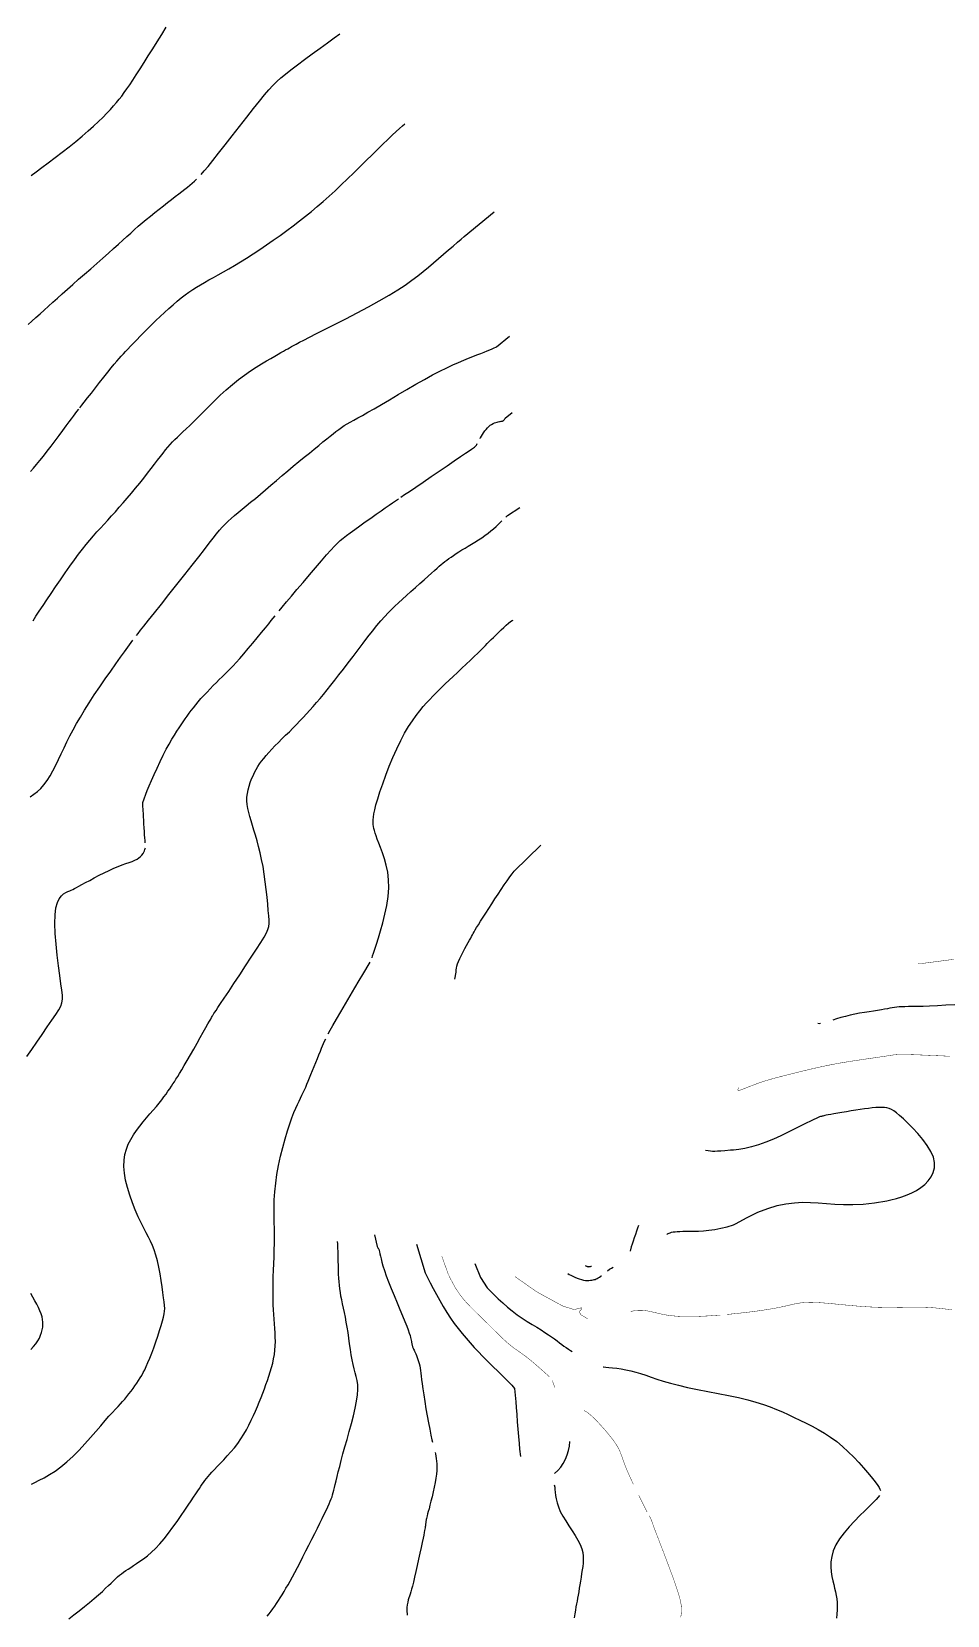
# Model space of a CAD drawing. Header units: millimetres. Extents: x 2235526 to 2245569, y 371981 to 382303.
# Drawn here: x 2244255 to 2244586, y 381008 to 381580 of the extents above; entities that cross this region are included whole.
import ezdxf

# ---------------------------------------------------------------- set-up
doc = ezdxf.new("R2010")
doc.units = ezdxf.units.MM
doc.linetypes.add('CONTI', pattern=[0])
for name, color, linetype, transparency in [('179', 10, 'CONTI', 0.7), ('181', 10, 'CONTI', 0.7), ('183', 10, 'CONTI', 0.7), ('185', 10, 'CONTI', 0.7), ('187', 10, 'CONTI', 0.7), ('189', 10, 'CONTI', 0.7), ('191', 10, 'CONTI', 0.7), ('193', 10, 'CONTI', 0.7), ('195', 10, 'CONTI', 0.7), ('197', 10, 'CONTI', 0.7), ('200', 10, 'CONTI', 0.7), ('201', 10, 'CONTI', 0.7), ('202', 10, 'CONTI', 0.7), ('203', 10, 'CONTI', 0.7)]:
    doc.layers.add(name, color=color, linetype=linetype, transparency=transparency)

msp = doc.modelspace()

# ---------------------------------------------------------------- linework, layer by layer
at = {"layer": '179', "elevation": 179}
msp.add_lwpolyline([(2244254.4, 381528.17), (2244256.21, 381529.5), (2244258.29, 381531.03), (2244260.59, 381532.75), (2244263.03, 381534.59), (2244265.55, 381536.53), (2244268.07, 381538.5), (2244270.53, 381540.47), (2244272.86, 381542.39), (2244274.99, 381544.22), (2244276.93, 381545.95), (2244278.69, 381547.59), (2244280.28, 381549.14), (2244281.72, 381550.61), (2244283.01, 381551.98), (2244284.18, 381553.27), (2244285.23, 381554.49), (2244286.2, 381555.67), (2244287.12, 381556.86), (2244288.04, 381558.1), (2244288.99, 381559.45), (2244290, 381560.94), (2244291.12, 381562.63), (2244292.37, 381564.55), (2244293.74, 381566.67), (2244295.2, 381568.96), (2244296.74, 381571.38), (2244298.34, 381573.91), (2244299.96, 381576.49), (2244301.6, 381579.11), (2244303.22, 381581.71)], dxfattribs=at)
at = {"layer": '181', "elevation": 181}
for points in [[(2244315.86, 381528.5), (2244316.97, 381529.78), (2244318.34, 381531.43), (2244320.03, 381533.52), (2244322.12, 381536.17), (2244324.51, 381539.21), (2244327.08, 381542.5), (2244329.71, 381545.88), (2244332.31, 381549.19), (2244334.75, 381552.3), (2244336.93, 381555.03), (2244338.77, 381557.29), (2244340.36, 381559.15), (2244341.8, 381560.71), (2244343.2, 381562.1), (2244344.67, 381563.42), (2244346.34, 381564.78), (2244348.3, 381566.32), (2244350.64, 381568.09), (2244353.26, 381570.05), (2244356.03, 381572.09), (2244358.81, 381574.14), (2244361.48, 381576.09), (2244363.89, 381577.85), (2244365.93, 381579.33)], [(2244253.26, 381474.27), (2244254.65, 381475.5), (2244256.09, 381476.77), (2244257.58, 381478.09), (2244259.09, 381479.43), (2244260.63, 381480.83), (2244262.23, 381482.27), (2244263.89, 381483.78), (2244265.64, 381485.35), (2244267.49, 381487.01), (2244269.45, 381488.75), (2244271.53, 381490.59), (2244273.69, 381492.49), (2244275.9, 381494.42), (2244278.09, 381496.34), (2244280.24, 381498.22), (2244282.29, 381500.02), (2244284.19, 381501.72), (2244285.92, 381503.28), (2244287.5, 381504.71), (2244288.97, 381506.06), (2244290.37, 381507.33), (2244291.73, 381508.56), (2244293.1, 381509.76), (2244294.51, 381510.98), (2244295.99, 381512.21), (2244297.53, 381513.47), (2244299.1, 381514.72), (2244300.67, 381515.96), (2244302.22, 381517.17), (2244303.72, 381518.34), (2244305.15, 381519.45), (2244306.48, 381520.48), (2244307.72, 381521.45), (2244308.87, 381522.35), (2244309.92, 381523.18), (2244310.89, 381523.96), (2244311.78, 381524.68), (2244312.59, 381525.35), (2244313.38, 381526.02), (2244314.17, 381526.74)]]:
    msp.add_lwpolyline(points, dxfattribs=at)
at = {"layer": '183', "elevation": 183}
for points in [[(2244272, 381444.14), (2244272.72, 381445.06), (2244273.58, 381446.15), (2244274.78, 381447.69), (2244276.14, 381449.44), (2244277.62, 381451.32), (2244279.14, 381453.26), (2244280.64, 381455.18), (2244282.06, 381456.97), (2244283.34, 381458.57), (2244284.44, 381459.92), (2244285.38, 381461.04), (2244286.21, 381462), (2244286.97, 381462.86), (2244287.72, 381463.67), (2244288.49, 381464.48), (2244289.34, 381465.37), (2244290.3, 381466.37), (2244291.37, 381467.49), (2244292.54, 381468.7), (2244293.8, 381469.99), (2244295.13, 381471.35), (2244296.53, 381472.77), (2244297.99, 381474.22), (2244299.5, 381475.69), (2244301.03, 381477.16), (2244302.58, 381478.62), (2244304.14, 381480.04), (2244305.67, 381481.41), (2244307.18, 381482.7), (2244308.65, 381483.9), (2244310.06, 381484.98), (2244311.44, 381485.98), (2244312.81, 381486.9), (2244314.19, 381487.78), (2244315.6, 381488.63), (2244317.08, 381489.49), (2244318.63, 381490.36), (2244320.28, 381491.28), (2244322.03, 381492.25), (2244323.88, 381493.29), (2244325.84, 381494.4), (2244327.89, 381495.59), (2244330.04, 381496.88), (2244332.28, 381498.27), (2244334.62, 381499.77), (2244337.02, 381501.36), (2244339.46, 381503.02), (2244341.92, 381504.74), (2244344.37, 381506.48), (2244346.78, 381508.24), (2244349.12, 381509.98), (2244351.38, 381511.71), (2244353.57, 381513.42), (2244355.71, 381515.15), (2244357.83, 381516.91), (2244359.94, 381518.73), (2244362.08, 381520.62), (2244364.26, 381522.61), (2244366.49, 381524.72), (2244368.76, 381526.9), (2244371.04, 381529.13), (2244373.3, 381531.36), (2244375.52, 381533.54), (2244377.65, 381535.65), (2244379.67, 381537.64), (2244381.57, 381539.48), (2244383.31, 381541.15), (2244384.9, 381542.65), (2244386.33, 381543.97), (2244387.57, 381545.12), (2244388.62, 381546.09), (2244389.47, 381546.86)], [(2244254.11, 381421.05), (2244255.22, 381422.33), (2244256.36, 381423.66), (2244257.56, 381425.1), (2244258.84, 381426.67), (2244260.21, 381428.42), (2244261.63, 381430.28), (2244263.07, 381432.19), (2244264.48, 381434.09), (2244265.83, 381435.91), (2244267.05, 381437.58), (2244268.12, 381439.04), (2244268.96, 381440.17), (2244269.68, 381441.13), (2244270.32, 381441.97), (2244270.93, 381442.77), (2244271.58, 381443.6)]]:
    msp.add_lwpolyline(points, dxfattribs=at)
at = {"layer": '185', "elevation": 185}
msp.add_lwpolyline([(2244255.07, 381367.17), (2244256.12, 381368.84), (2244257.29, 381370.62), (2244258.67, 381372.67), (2244260.05, 381374.73), (2244261.59, 381377.01), (2244263.23, 381379.45), (2244264.94, 381381.96), (2244266.67, 381384.47), (2244268.37, 381386.9), (2244270, 381389.16), (2244271.53, 381391.22), (2244272.96, 381393.07), (2244274.32, 381394.76), (2244275.62, 381396.33), (2244276.9, 381397.81), (2244278.16, 381399.24), (2244279.43, 381400.65), (2244280.73, 381402.09), (2244282.07, 381403.55), (2244283.43, 381405.05), (2244284.82, 381406.58), (2244286.24, 381408.17), (2244287.68, 381409.82), (2244289.15, 381411.52), (2244290.64, 381413.29), (2244292.14, 381415.1), (2244293.62, 381416.93), (2244295.06, 381418.73), (2244296.45, 381420.49), (2244297.77, 381422.17), (2244298.99, 381423.75), (2244300.11, 381425.21), (2244301.13, 381426.54), (2244302.08, 381427.77), (2244302.97, 381428.9), (2244303.82, 381429.94), (2244304.65, 381430.91), (2244305.49, 381431.83), (2244306.34, 381432.7), (2244307.24, 381433.56), (2244308.2, 381434.46), (2244309.25, 381435.43), (2244310.42, 381436.51), (2244311.72, 381437.75), (2244313.19, 381439.18), (2244314.83, 381440.83), (2244316.63, 381442.66), (2244318.57, 381444.61), (2244320.62, 381446.64), (2244322.75, 381448.68), (2244324.93, 381450.68), (2244327.15, 381452.59), (2244329.37, 381454.36), (2244331.57, 381455.98), (2244333.71, 381457.46), (2244335.76, 381458.8), (2244337.69, 381460), (2244339.47, 381461.07), (2244341.06, 381462), (2244342.44, 381462.8), (2244343.64, 381463.49), (2244344.67, 381464.09), (2244345.58, 381464.6), (2244346.39, 381465.06), (2244347.12, 381465.48), (2244347.82, 381465.87), (2244348.51, 381466.25), (2244349.28, 381466.68), (2244350.23, 381467.18), (2244351.43, 381467.82), (2244352.99, 381468.63), (2244354.99, 381469.66), (2244357.53, 381470.95), (2244360.66, 381472.53), (2244364.26, 381474.35), (2244368.17, 381476.35), (2244372.23, 381478.47), (2244376.29, 381480.62), (2244380.18, 381482.76), (2244383.76, 381484.82), (2244386.9, 381486.74), (2244389.64, 381488.53), (2244392.04, 381490.23), (2244394.19, 381491.85), (2244396.16, 381493.43), (2244398.01, 381494.98), (2244399.83, 381496.53), (2244401.67, 381498.1), (2244403.5, 381499.67), (2244405.28, 381501.19), (2244406.96, 381502.63), (2244408.49, 381503.96), (2244409.84, 381505.13), (2244410.95, 381506.11), (2244421.83, 381515.03)], dxfattribs=at)
at = {"layer": '187', "elevation": 187}
for points in [[(2244422.59, 381466.22), (2244427.37, 381470.05)], [(2244292.45, 381361.85), (2244293.02, 381362.58), (2244293.89, 381363.68), (2244295.12, 381365.24), (2244296.8, 381367.35), (2244298.94, 381370.03), (2244301.45, 381373.18), (2244304.2, 381376.63), (2244307.06, 381380.23), (2244309.91, 381383.82), (2244312.6, 381387.23), (2244315.02, 381390.31), (2244317.06, 381392.94), (2244318.75, 381395.14), (2244320.17, 381396.98), (2244321.38, 381398.53), (2244322.46, 381399.85), (2244323.47, 381401.01), (2244324.48, 381402.08), (2244325.55, 381403.12), (2244326.69, 381404.15), (2244327.91, 381405.2), (2244329.22, 381406.28), (2244330.63, 381407.43), (2244332.13, 381408.64), (2244333.74, 381409.96), (2244335.45, 381411.39), (2244337.26, 381412.92), (2244339.15, 381414.53), (2244341.09, 381416.2), (2244343.09, 381417.9), (2244345.1, 381419.62), (2244347.13, 381421.33), (2244349.15, 381423.02), (2244351.15, 381424.66), (2244353.09, 381426.26), (2244354.95, 381427.78), (2244356.72, 381429.22), (2244358.37, 381430.56), (2244359.87, 381431.79), (2244361.22, 381432.89), (2244362.43, 381433.89), (2244363.53, 381434.78), (2244364.57, 381435.6), (2244365.56, 381436.34), (2244366.54, 381437.03), (2244367.53, 381437.69), (2244368.58, 381438.32), (2244369.73, 381438.97), (2244371.01, 381439.68), (2244372.48, 381440.47), (2244374.18, 381441.4), (2244376.15, 381442.5), (2244378.43, 381443.81), (2244381.06, 381445.34), (2244383.96, 381447.06), (2244387.05, 381448.89), (2244390.23, 381450.77), (2244393.42, 381452.62), (2244396.53, 381454.39), (2244399.47, 381456), (2244402.17, 381457.41), (2244404.63, 381458.62), (2244406.88, 381459.66), (2244408.92, 381460.56), (2244410.8, 381461.34), (2244412.51, 381462.03), (2244414.09, 381462.65), (2244415.55, 381463.24), (2244416.9, 381463.78), (2244418.12, 381464.28), (2244419.22, 381464.74), (2244420.2, 381465.15), (2244421.04, 381465.51), (2244421.75, 381465.82), (2244422.33, 381466.09), (2244422.59, 381466.22)], [(2244254.06, 381303.49), (2244255.36, 381304.39), (2244256.63, 381305.39), (2244257.85, 381306.53), (2244259.02, 381307.85), (2244260.14, 381309.37), (2244261.22, 381311.08), (2244262.25, 381312.93), (2244263.27, 381314.91), (2244264.27, 381316.97), (2244265.27, 381319.08), (2244266.28, 381321.22), (2244267.32, 381323.35), (2244268.4, 381325.5), (2244269.56, 381327.69), (2244270.8, 381329.95), (2244272.17, 381332.32), (2244273.68, 381334.82), (2244275.36, 381337.48), (2244277.21, 381340.3), (2244279.17, 381343.22), (2244281.17, 381346.14), (2244283.14, 381348.97), (2244285, 381351.6), (2244286.68, 381353.96), (2244288.09, 381355.93), (2244291.13, 381360.13)]]:
    msp.add_lwpolyline(points, dxfattribs=at)
at = {"layer": '189', "elevation": 189}
for points in [[(2244416.67, 381432.98), (2244416.76, 381433.13), (2244416.85, 381433.29), (2244417.19, 381433.88), (2244417.56, 381434.5), (2244417.96, 381435.12), (2244418.39, 381435.75), (2244418.84, 381436.34), (2244419.31, 381436.89), (2244419.81, 381437.38), (2244420.33, 381437.8), (2244420.85, 381438.15), (2244421.37, 381438.43), (2244421.89, 381438.66), (2244422.38, 381438.84), (2244422.85, 381438.98), (2244423.27, 381439.08), (2244423.65, 381439.16), (2244423.99, 381439.23), (2244424.28, 381439.27), (2244424.53, 381439.31), (2244424.74, 381439.34), (2244424.91, 381439.37), (2244425.06, 381439.41), (2244425.5, 381439.86), (2244425.69, 381440.38), (2244428.22, 381442.42)], [(2244388.02, 381411.8), (2244389.4, 381412.73), (2244391.15, 381413.91), (2244393.44, 381415.47), (2244396.09, 381417.29), (2244398.96, 381419.25), (2244401.9, 381421.26), (2244404.75, 381423.21), (2244407.37, 381425), (2244409.62, 381426.53), (2244411.38, 381427.71), (2244412.69, 381428.59), (2244413.63, 381429.21), (2244414.27, 381429.65), (2244414.69, 381429.96), (2244414.96, 381430.2), (2244415.16, 381430.43), (2244415.33, 381430.66), (2244415.5, 381430.92), (2244415.68, 381431.22)], [(2244344.02, 381370.7), (2244345.18, 381372.1), (2244346.73, 381373.95), (2244348.46, 381376), (2244350.48, 381378.4), (2244352.69, 381381.01), (2244354.97, 381383.69), (2244357.22, 381386.33), (2244359.33, 381388.78), (2244361.19, 381390.92), (2244362.73, 381392.66), (2244364.01, 381394.05), (2244365.11, 381395.17), (2244366.15, 381396.14), (2244367.2, 381397.02), (2244368.36, 381397.93), (2244369.72, 381398.94), (2244371.35, 381400.13), (2244373.19, 381401.46), (2244375.15, 381402.86), (2244377.14, 381404.28), (2244379.08, 381405.65), (2244380.86, 381406.91), (2244382.42, 381408), (2244383.81, 381408.96), (2244384.96, 381409.74), (2244386.05, 381410.47), (2244387.22, 381411.26)], [(2244295.65, 381286.86), (2244295.57, 381287.66), (2244295.49, 381288.64), (2244295.41, 381289.74), (2244295.33, 381290.97), (2244295.25, 381292.3), (2244295.17, 381293.66), (2244295.1, 381295), (2244295.03, 381296.27), (2244294.96, 381297.41), (2244294.9, 381298.38), (2244294.85, 381299.19), (2244294.8, 381299.86), (2244294.77, 381300.4), (2244294.74, 381300.84), (2244294.72, 381301.19), (2244294.72, 381301.47), (2244296.33, 381305.74), (2244297.06, 381307.41), (2244297.93, 381309.38), (2244298.91, 381311.57), (2244299.96, 381313.89), (2244301.06, 381316.23), (2244302.16, 381318.52), (2244303.24, 381320.66), (2244304.26, 381322.58), (2244305.23, 381324.28), (2244306.15, 381325.8), (2244307.02, 381327.17), (2244307.85, 381328.41), (2244308.64, 381329.55), (2244309.39, 381330.63), (2244310.11, 381331.67), (2244310.82, 381332.67), (2244311.53, 381333.67), (2244312.27, 381334.67), (2244313.04, 381335.69), (2244313.87, 381336.74), (2244314.78, 381337.84), (2244315.78, 381338.98), (2244316.85, 381340.17), (2244317.97, 381341.37), (2244319.1, 381342.57), (2244320.24, 381343.74), (2244321.35, 381344.86), (2244322.41, 381345.91), (2244323.41, 381346.89), (2244324.37, 381347.82), (2244325.32, 381348.75), (2244326.31, 381349.74), (2244327.37, 381350.84), (2244328.53, 381352.09), (2244329.84, 381353.55), (2244331.3, 381355.23), (2244332.88, 381357.09), (2244334.5, 381359.04), (2244336.12, 381360.99), (2244337.66, 381362.86), (2244339.06, 381364.58), (2244340.25, 381366.06), (2244341.16, 381367.18), (2244341.91, 381368.11), (2244342.58, 381368.94)], [(2244252.81, 381209.57), (2244254.59, 381212.12), (2244256.48, 381214.84), (2244258.39, 381217.6), (2244260.22, 381220.27), (2244261.88, 381222.72), (2244263.27, 381224.82), (2244264.33, 381226.49), (2244265.06, 381227.84), (2244265.5, 381229.06), (2244265.69, 381230.3), (2244265.67, 381231.74), (2244265.48, 381233.56), (2244265.15, 381235.91), (2244264.73, 381238.91), (2244264.26, 381242.42), (2244263.79, 381246.24), (2244263.38, 381250.19), (2244263.08, 381254.06), (2244262.94, 381257.66), (2244263.01, 381260.78), (2244263.33, 381263.29), (2244263.85, 381265.22), (2244264.53, 381266.65), (2244265.31, 381267.68), (2244266.13, 381268.4), (2244266.93, 381268.88), (2244267.68, 381269.23), (2244268.31, 381269.51), (2244268.89, 381269.77), (2244269.45, 381270.03), (2244270.05, 381270.33), (2244270.76, 381270.69), (2244271.62, 381271.15), (2244272.69, 381271.73), (2244274.01, 381272.45), (2244275.54, 381273.28), (2244277.22, 381274.18), (2244278.99, 381275.11), (2244280.8, 381276.03), (2244282.59, 381276.9), (2244284.3, 381277.68), (2244285.88, 381278.33), (2244287.33, 381278.88), (2244288.65, 381279.35), (2244289.83, 381279.76), (2244290.89, 381280.15), (2244291.83, 381280.53), (2244292.65, 381280.94), (2244293.35, 381281.4), (2244293.94, 381281.89), (2244294.43, 381282.41), (2244294.82, 381282.94), (2244295.13, 381283.47), (2244295.37, 381283.99), (2244295.53, 381284.47), (2244295.61, 381284.79), (2244295.67, 381285.1)], [(2244254.25, 381103.71), (2244255.25, 381104.74), (2244256.1, 381105.76), (2244256.8, 381106.79), (2244257.37, 381107.81), (2244257.82, 381108.82), (2244258.16, 381109.81), (2244258.41, 381110.77), (2244258.58, 381111.72), (2244258.65, 381112.64), (2244258.64, 381113.57), (2244258.53, 381114.52), (2244258.32, 381115.5), (2244258, 381116.53), (2244257.57, 381117.63), (2244257.04, 381118.8), (2244256.41, 381120.03), (2244255.72, 381121.3), (2244254.99, 381122.59), (2244254.25, 381123.89)]]:
    msp.add_lwpolyline(points, dxfattribs=at)
at = {"layer": '191', "elevation": 191}
for points in [[(2244425.93, 381404.62), (2244426.54, 381405.21), (2244431.03, 381408.14)], [(2244254.49, 381055.04), (2244255.76, 381055.63), (2244257.29, 381056.38), (2244259.04, 381057.3), (2244260.96, 381058.42), (2244263.01, 381059.73), (2244265.15, 381061.27), (2244267.34, 381063.04), (2244269.54, 381065.05), (2244271.71, 381067.23), (2244273.82, 381069.51), (2244275.85, 381071.81), (2244277.76, 381074.04), (2244279.53, 381076.13), (2244281.12, 381078.01), (2244282.52, 381079.6), (2244283.74, 381080.95), (2244284.82, 381082.1), (2244285.78, 381083.1), (2244286.64, 381084.01), (2244287.45, 381084.87), (2244288.22, 381085.73), (2244288.99, 381086.64), (2244289.75, 381087.59), (2244290.49, 381088.56), (2244291.21, 381089.55), (2244291.91, 381090.54), (2244292.57, 381091.52), (2244293.2, 381092.47), (2244293.79, 381093.4), (2244294.35, 381094.32), (2244294.9, 381095.3), (2244295.45, 381096.36), (2244296.02, 381097.55), (2244296.62, 381098.92), (2244297.27, 381100.5), (2244297.97, 381102.32), (2244298.71, 381104.31), (2244299.45, 381106.4), (2244300.17, 381108.5), (2244300.84, 381110.53), (2244301.43, 381112.4), (2244301.92, 381114.05), (2244302.28, 381115.4), (2244302.52, 381116.54), (2244302.64, 381117.55), (2244302.67, 381118.55), (2244302.61, 381119.62), (2244302.48, 381120.86), (2244302.28, 381122.37), (2244302.04, 381124.22), (2244301.74, 381126.35), (2244301.39, 381128.66), (2244300.99, 381131.05), (2244300.55, 381133.44), (2244300.05, 381135.73), (2244299.51, 381137.83), (2244298.91, 381139.66), (2244298.27, 381141.3), (2244297.57, 381142.82), (2244296.8, 381144.31), (2244295.98, 381145.86), (2244295.08, 381147.55), (2244294.11, 381149.47), (2244293.08, 381151.68), (2244292.02, 381154.13), (2244290.98, 381156.75), (2244290.01, 381159.47), (2244289.17, 381162.21), (2244288.51, 381164.9), (2244288.07, 381167.46), (2244287.9, 381169.85), (2244287.98, 381172.06), (2244288.29, 381174.11), (2244288.8, 381176.04), (2244289.5, 381177.85), (2244290.36, 381179.58), (2244291.35, 381181.25), (2244292.45, 381182.87), (2244293.63, 381184.44), (2244294.86, 381185.96), (2244296.11, 381187.43), (2244297.34, 381188.84), (2244298.53, 381190.2), (2244299.64, 381191.49), (2244300.65, 381192.72), (2244301.57, 381193.89), (2244302.4, 381194.99), (2244303.15, 381196.04), (2244303.84, 381197.02), (2244304.48, 381197.95), (2244305.06, 381198.83), (2244305.62, 381199.67), (2244306.17, 381200.5), (2244306.74, 381201.38), (2244307.35, 381202.35), (2244308.04, 381203.47), (2244308.83, 381204.78), (2244309.74, 381206.33), (2244310.79, 381208.14), (2244311.95, 381210.16), (2244313.16, 381212.28), (2244314.37, 381214.42), (2244315.54, 381216.49), (2244316.61, 381218.39), (2244317.53, 381220.04), (2244318.27, 381221.36), (2244318.85, 381222.38), (2244319.28, 381223.15), (2244319.59, 381223.71), (2244319.83, 381224.11), (2244320, 381224.41), (2244320.14, 381224.64), (2244320.28, 381224.86), (2244320.48, 381225.15), (2244320.78, 381225.6), (2244321.24, 381226.28), (2244321.92, 381227.3), (2244322.88, 381228.72), (2244324.16, 381230.65), (2244325.79, 381233.11), (2244327.7, 381236), (2244329.77, 381239.13), (2244331.88, 381242.35), (2244333.92, 381245.48), (2244335.79, 381248.37), (2244337.37, 381250.84), (2244338.58, 381252.77), (2244339.44, 381254.28), (2244339.99, 381255.49), (2244340.31, 381256.57), (2244340.42, 381257.64), (2244340.4, 381258.87), (2244340.28, 381260.4), (2244340.12, 381262.34), (2244339.91, 381264.63), (2244339.66, 381267.19), (2244339.37, 381269.92), (2244339.03, 381272.74), (2244338.64, 381275.57), (2244338.2, 381278.3), (2244337.71, 381280.87), (2244337.18, 381283.27), (2244336.62, 381285.52), (2244336.05, 381287.62), (2244335.48, 381289.58), (2244334.91, 381291.43), (2244334.38, 381293.17), (2244333.87, 381294.8), (2244333.42, 381296.36), (2244333.04, 381297.85), (2244332.73, 381299.28), (2244332.51, 381300.67), (2244332.4, 381302.03), (2244332.41, 381303.38), (2244332.55, 381304.73), (2244332.81, 381306.06), (2244333.16, 381307.38), (2244333.59, 381308.68), (2244334.08, 381309.93), (2244334.62, 381311.13), (2244335.18, 381312.28), (2244335.75, 381313.36), (2244336.35, 381314.39), (2244336.99, 381315.39), (2244337.68, 381316.38), (2244338.45, 381317.39), (2244339.3, 381318.42), (2244340.26, 381319.51), (2244341.34, 381320.66), (2244342.51, 381321.87), (2244343.76, 381323.12), (2244345.06, 381324.41), (2244346.39, 381325.72), (2244347.72, 381327.04), (2244349.03, 381328.34), (2244350.31, 381329.64), (2244351.56, 381330.92), (2244352.78, 381332.21), (2244353.98, 381333.51), (2244355.18, 381334.82), (2244356.38, 381336.17), (2244357.59, 381337.57), (2244358.81, 381339.01), (2244360.07, 381340.52), (2244361.37, 381342.11), (2244362.73, 381343.81), (2244364.16, 381345.62), (2244365.67, 381347.56), (2244367.28, 381349.65), (2244368.98, 381351.89), (2244370.76, 381354.23), (2244372.57, 381356.61), (2244374.37, 381358.98), (2244376.14, 381361.28), (2244377.83, 381363.43), (2244379.41, 381365.39), (2244380.85, 381367.12), (2244382.19, 381368.63), (2244383.45, 381370), (2244384.68, 381371.26), (2244385.92, 381372.47), (2244387.22, 381373.68), (2244388.6, 381374.94), (2244390.1, 381376.3), (2244391.68, 381377.71), (2244393.29, 381379.15), (2244394.89, 381380.58), (2244396.43, 381381.94), (2244397.86, 381383.21), (2244399.13, 381384.34), (2244400.21, 381385.31), (2244401.12, 381386.13), (2244401.91, 381386.82), (2244402.61, 381387.44), (2244403.27, 381387.99), (2244403.92, 381388.51), (2244404.6, 381389.04), (2244405.35, 381389.59), (2244406.18, 381390.16), (2244407.07, 381390.77), (2244408.02, 381391.4), (2244409.03, 381392.05), (2244410.11, 381392.73), (2244411.23, 381393.42), (2244412.41, 381394.13), (2244413.61, 381394.86), (2244414.84, 381395.61), (2244416.06, 381396.37), (2244417.26, 381397.16), (2244418.43, 381397.95), (2244419.55, 381398.77), (2244420.6, 381399.6), (2244421.57, 381400.43), (2244422.47, 381401.23), (2244423.27, 381401.99), (2244423.99, 381402.7), (2244424.6, 381403.31)]]:
    msp.add_lwpolyline(points, dxfattribs=at)
at = {"layer": '193', "elevation": 193}
for points in [[(2244377.62, 381245.28), (2244377.83, 381245.95), (2244378.15, 381246.95), (2244378.6, 381248.36), (2244379.21, 381250.27), (2244379.91, 381252.48), (2244380.71, 381255.07), (2244381.52, 381257.96), (2244382.29, 381261.04), (2244382.95, 381264.23), (2244383.43, 381267.42), (2244383.65, 381270.53), (2244383.59, 381273.47), (2244383.27, 381276.22), (2244382.76, 381278.77), (2244382.13, 381281.11), (2244381.42, 381283.23), (2244380.71, 381285.11), (2244380.06, 381286.76), (2244379.52, 381288.16), (2244379.08, 381289.34), (2244378.74, 381290.36), (2244378.48, 381291.25), (2244378.29, 381292.04), (2244378.16, 381292.79), (2244378.06, 381293.53), (2244378.01, 381294.3), (2244378.01, 381295.16), (2244378.09, 381296.16), (2244378.27, 381297.37), (2244378.58, 381298.84), (2244379.03, 381300.62), (2244379.66, 381302.77), (2244380.48, 381305.33), (2244381.47, 381308.21), (2244382.6, 381311.31), (2244383.84, 381314.53), (2244385.17, 381317.75), (2244386.56, 381320.89), (2244387.97, 381323.82), (2244389.39, 381326.47), (2244390.8, 381328.85), (2244392.19, 381330.97), (2244393.55, 381332.87), (2244394.86, 381334.57), (2244396.13, 381336.09), (2244397.33, 381337.46), (2244398.47, 381338.71), (2244399.56, 381339.88), (2244400.64, 381340.99), (2244401.74, 381342.08), (2244402.89, 381343.19), (2244404.11, 381344.36), (2244405.45, 381345.62), (2244406.91, 381347), (2244408.47, 381348.46), (2244410.06, 381349.96), (2244411.64, 381351.45), (2244413.17, 381352.89), (2244414.58, 381354.24), (2244415.84, 381355.45), (2244416.9, 381356.48), (2244417.8, 381357.37), (2244418.59, 381358.16), (2244419.3, 381358.89), (2244419.99, 381359.6), (2244420.7, 381360.32), (2244421.47, 381361.11), (2244422.34, 381361.98), (2244423.29, 381362.91), (2244424.26, 381363.85), (2244425.23, 381364.76), (2244426.15, 381365.59), (2244426.98, 381366.3), (2244427.68, 381366.85), (2244428.23, 381367.2), (2244428.63, 381367.38)], [(2244361.79, 381217.78), (2244362.54, 381219.13), (2244363.48, 381220.8), (2244364.81, 381223.12), (2244366.36, 381225.8), (2244368.04, 381228.67), (2244369.76, 381231.59), (2244371.43, 381234.42), (2244372.96, 381237.02), (2244374.27, 381239.22), (2244376.92, 381243.75)], [(2244267.96, 381006.32), (2244269.84, 381007.74), (2244271.76, 381009.23), (2244273.65, 381010.73), (2244275.48, 381012.22), (2244277.19, 381013.66), (2244278.75, 381015), (2244280.12, 381016.23), (2244281.31, 381017.33), (2244282.35, 381018.33), (2244283.27, 381019.23), (2244284.1, 381020.04), (2244284.86, 381020.77), (2244285.59, 381021.44), (2244286.31, 381022.05), (2244287.04, 381022.62), (2244287.79, 381023.17), (2244288.58, 381023.71), (2244289.43, 381024.28), (2244290.36, 381024.88), (2244291.37, 381025.53), (2244292.49, 381026.26), (2244293.71, 381027.09), (2244295.01, 381028.03), (2244296.39, 381029.11), (2244297.83, 381030.35), (2244299.34, 381031.78), (2244300.89, 381033.42), (2244302.48, 381035.27), (2244304.07, 381037.29), (2244305.65, 381039.4), (2244307.17, 381041.53), (2244308.62, 381043.63), (2244309.97, 381045.61), (2244311.17, 381047.41), (2244312.22, 381048.98), (2244313.13, 381050.34), (2244313.92, 381051.51), (2244314.6, 381052.52), (2244315.21, 381053.41), (2244315.75, 381054.2), (2244316.25, 381054.93), (2244316.74, 381055.62), (2244317.23, 381056.3), (2244317.75, 381056.99), (2244318.32, 381057.71), (2244318.98, 381058.49), (2244319.73, 381059.34), (2244320.62, 381060.3), (2244321.64, 381061.36), (2244322.79, 381062.54), (2244324.01, 381063.82), (2244325.29, 381065.19), (2244326.57, 381066.63), (2244327.84, 381068.15), (2244329.05, 381069.72), (2244330.18, 381071.34), (2244331.22, 381073), (2244332.19, 381074.68), (2244333.1, 381076.37), (2244333.94, 381078.07), (2244334.73, 381079.76), (2244335.48, 381081.42), (2244336.19, 381083.06), (2244336.87, 381084.68), (2244337.51, 381086.27), (2244338.13, 381087.85), (2244338.72, 381089.41), (2244339.28, 381090.96), (2244339.83, 381092.51), (2244340.35, 381094.06), (2244340.84, 381095.61), (2244341.3, 381097.16), (2244341.7, 381098.72), (2244342.05, 381100.27), (2244342.32, 381101.83), (2244342.52, 381103.39), (2244342.63, 381104.95), (2244342.67, 381106.52), (2244342.64, 381108.1), (2244342.57, 381109.7), (2244342.46, 381111.31), (2244342.34, 381112.95), (2244342.22, 381114.62), (2244342.1, 381116.32), (2244342.01, 381118.06), (2244341.93, 381119.86), (2244341.87, 381121.71), (2244341.84, 381123.65), (2244341.83, 381125.67), (2244341.86, 381127.78), (2244341.92, 381130), (2244342.01, 381132.31), (2244342.1, 381134.7), (2244342.19, 381137.14), (2244342.27, 381139.63), (2244342.32, 381142.15), (2244342.34, 381144.69), (2244342.3, 381147.22), (2244342.25, 381149.78), (2244342.21, 381152.39), (2244342.21, 381155.06), (2244342.29, 381157.83), (2244342.46, 381160.73), (2244342.78, 381163.76), (2244343.25, 381166.95), (2244343.86, 381170.23), (2244344.57, 381173.52), (2244345.36, 381176.74), (2244346.18, 381179.83), (2244347.02, 381182.68), (2244347.84, 381185.24), (2244348.61, 381187.45), (2244349.33, 381189.32), (2244350.01, 381190.92), (2244350.64, 381192.29), (2244351.23, 381193.5), (2244351.77, 381194.58), (2244352.28, 381195.59), (2244352.75, 381196.57), (2244353.21, 381197.56), (2244353.64, 381198.57), (2244354.08, 381199.61), (2244354.53, 381200.71), (2244355.01, 381201.88), (2244355.52, 381203.14), (2244356.08, 381204.5), (2244356.66, 381205.93), (2244357.26, 381207.39), (2244357.85, 381208.82), (2244358.41, 381210.2), (2244358.93, 381211.47), (2244359.39, 381212.6), (2244359.76, 381213.5), (2244360.09, 381214.32), (2244360.45, 381215.13), (2244360.88, 381216.02)]]:
    msp.add_lwpolyline(points, dxfattribs=at)
at = {"layer": '195', "elevation": 195}
for points in [[(2244407.56, 381237.53), (2244408.07, 381240.08), (2244408.05, 381240.47), (2244408.07, 381240.95), (2244408.15, 381241.54), (2244408.29, 381242.23), (2244408.53, 381243.05), (2244408.87, 381243.99), (2244409.34, 381245.05), (2244409.91, 381246.2), (2244410.53, 381247.4), (2244411.18, 381248.59), (2244411.82, 381249.73), (2244412.41, 381250.77), (2244412.91, 381251.68), (2244413.31, 381252.42), (2244413.63, 381253.02), (2244413.91, 381253.56), (2244414.19, 381254.09), (2244414.51, 381254.67), (2244414.9, 381255.36), (2244415.41, 381256.21), (2244416.06, 381257.26), (2244416.84, 381258.52), (2244417.74, 381259.93), (2244418.73, 381261.47), (2244419.79, 381263.11), (2244420.9, 381264.81), (2244422.03, 381266.55), (2244423.18, 381268.29), (2244424.31, 381269.99), (2244425.41, 381271.62), (2244426.44, 381273.14), (2244427.4, 381274.51), (2244428.25, 381275.69), (2244428.97, 381276.66), (2244438.6, 381285.95)], [(2244339.69, 381007.26), (2244340.4, 381008.13), (2244341.1, 381009.02), (2244341.79, 381009.93), (2244342.46, 381010.88), (2244343.12, 381011.85), (2244343.79, 381012.86), (2244344.45, 381013.91), (2244345.12, 381014.99), (2244345.81, 381016.13), (2244346.51, 381017.32), (2244347.24, 381018.59), (2244348.01, 381019.95), (2244348.82, 381021.43), (2244349.69, 381023.04), (2244350.62, 381024.8), (2244351.61, 381026.71), (2244352.65, 381028.73), (2244353.73, 381030.84), (2244354.81, 381032.97), (2244355.87, 381035.09), (2244356.9, 381037.15), (2244357.88, 381039.11), (2244358.78, 381040.92), (2244359.6, 381042.58), (2244360.35, 381044.11), (2244361.02, 381045.49), (2244361.6, 381046.73), (2244362.1, 381047.84), (2244362.53, 381048.81), (2244362.87, 381049.67), (2244363.15, 381050.44), (2244363.38, 381051.18), (2244363.59, 381051.94), (2244363.8, 381052.77), (2244364.03, 381053.72), (2244364.29, 381054.84), (2244364.6, 381056.16), (2244364.98, 381057.7), (2244365.42, 381059.44), (2244365.92, 381061.39), (2244366.48, 381063.54), (2244367.12, 381065.89), (2244367.82, 381068.44), (2244368.58, 381071.16), (2244369.38, 381073.99), (2244370.16, 381076.87), (2244370.9, 381079.71), (2244371.54, 381082.44), (2244372.04, 381084.98), (2244372.37, 381087.26), (2244372.49, 381089.23), (2244372.43, 381090.94), (2244372.24, 381092.47), (2244371.93, 381093.88), (2244371.56, 381095.26), (2244371.16, 381096.68), (2244370.77, 381098.21), (2244370.41, 381099.91), (2244370.09, 381101.76), (2244369.79, 381103.71), (2244369.51, 381105.73), (2244369.23, 381107.76), (2244368.95, 381109.78), (2244368.65, 381111.74), (2244368.32, 381113.61), (2244367.98, 381115.38), (2244367.63, 381117.06), (2244367.29, 381118.65), (2244366.96, 381120.17), (2244366.65, 381121.61), (2244366.38, 381122.99), (2244366.16, 381124.31), (2244365.97, 381125.6), (2244365.82, 381126.87), (2244365.7, 381128.16), (2244365.61, 381129.5), (2244365.54, 381130.9), (2244365.48, 381132.39), (2244365.44, 381133.98), (2244365.4, 381135.64), (2244365.36, 381137.31), (2244365.32, 381138.94), (2244365.28, 381140.48), (2244365.22, 381141.87), (2244365.17, 381142.73)]]:
    msp.add_lwpolyline(points, dxfattribs=at)
at = {"layer": '197', "elevation": 197}
for points in [[(2244378.48, 381145.08), (2244379.53, 381140.86), (2244379.64, 381140.71), (2244379.76, 381140.51), (2244379.89, 381140.24), (2244380.04, 381139.9), (2244380.18, 381139.46), (2244380.33, 381138.92), (2244380.48, 381138.26), (2244380.65, 381137.45), (2244380.87, 381136.47), (2244381.17, 381135.29), (2244381.56, 381133.89), (2244382.08, 381132.24), (2244382.76, 381130.31), (2244383.59, 381128.1), (2244384.55, 381125.68), (2244385.59, 381123.15), (2244386.66, 381120.6), (2244387.69, 381118.13), (2244388.66, 381115.82), (2244389.49, 381113.79), (2244390.17, 381112.1), (2244390.68, 381110.72), (2244391.07, 381109.61), (2244391.35, 381108.74), (2244391.55, 381108.04), (2244391.68, 381107.48), (2244391.77, 381107.02), (2244391.85, 381106.61), (2244391.91, 381106.23), (2244391.97, 381105.9), (2244392.02, 381105.6), (2244392.07, 381105.32), (2244392.13, 381105.06), (2244392.21, 381104.82), (2244392.29, 381104.58), (2244392.4, 381104.35), (2244392.52, 381104.09), (2244392.66, 381103.81), (2244392.82, 381103.48), (2244393, 381103.09), (2244393.21, 381102.64), (2244393.45, 381102.1), (2244393.7, 381101.49), (2244393.95, 381100.82), (2244394.21, 381100.1), (2244394.45, 381099.34), (2244394.67, 381098.57), (2244394.86, 381097.78), (2244395.01, 381096.97), (2244395.14, 381096.12), (2244395.26, 381095.17), (2244395.39, 381094.07), (2244395.55, 381092.78), (2244395.75, 381091.23), (2244396, 381089.39), (2244396.32, 381087.22), (2244396.7, 381084.81), (2244397.12, 381082.26), (2244397.57, 381079.68), (2244398.02, 381077.16), (2244398.46, 381074.81), (2244398.87, 381072.74), (2244399.24, 381071.03), (2244399.44, 381070.18)], [(2244393.7, 381141.8), (2244396.86, 381131.44), (2244397.68, 381129.75), (2244398.64, 381127.83), (2244399.71, 381125.75), (2244400.87, 381123.56), (2244402.09, 381121.35), (2244403.37, 381119.17), (2244404.67, 381117.07), (2244406.01, 381115.05), (2244407.37, 381113.12), (2244408.76, 381111.26), (2244410.17, 381109.47), (2244411.61, 381107.73), (2244413.08, 381106.05), (2244414.56, 381104.41), (2244416.05, 381102.83), (2244417.53, 381101.31), (2244418.97, 381099.86), (2244420.36, 381098.5), (2244421.67, 381097.22), (2244422.88, 381096.03), (2244423.98, 381094.96), (2244424.96, 381093.98), (2244425.83, 381093.12), (2244426.59, 381092.36), (2244427.24, 381091.71), (2244427.78, 381091.16), (2244428.21, 381090.72), (2244429.13, 381089.61), (2244429.56, 381084.78), (2244429.73, 381082.68), (2244429.92, 381080.22), (2244430.13, 381077.55), (2244430.35, 381074.82), (2244430.56, 381072.17), (2244430.76, 381069.73), (2244430.93, 381067.67), (2244431.26, 381064.99)], [(2244400.41, 381066.4), (2244400.54, 381065.89), (2244400.71, 381065.1), (2244400.85, 381064.25), (2244400.96, 381063.32), (2244401.03, 381062.3), (2244401.05, 381061.18), (2244401, 381059.95), (2244400.89, 381058.61), (2244400.71, 381057.14), (2244400.44, 381055.54), (2244400.11, 381053.86), (2244399.73, 381052.15), (2244399.33, 381050.46), (2244398.93, 381048.86), (2244398.56, 381047.39), (2244398.22, 381046.11), (2244397.94, 381045.05), (2244397.72, 381044.21), (2244397.55, 381043.54), (2244397.41, 381043), (2244397.31, 381042.57), (2244397.23, 381042.21), (2244397.17, 381041.89), (2244397.11, 381041.57), (2244397.06, 381041.25), (2244397.02, 381040.92), (2244396.97, 381040.59), (2244396.93, 381040.26), (2244396.89, 381039.91), (2244396.84, 381039.55), (2244396.78, 381039.18), (2244396.71, 381038.74), (2244396.62, 381038.19), (2244396.48, 381037.49), (2244396.3, 381036.58), (2244396.07, 381035.41), (2244395.76, 381033.94), (2244395.38, 381032.14), (2244394.95, 381030.09), (2244394.47, 381027.88), (2244393.98, 381025.63), (2244393.48, 381023.44), (2244393.01, 381021.39), (2244392.58, 381019.6), (2244392.21, 381018.14), (2244391.89, 381016.96), (2244391.61, 381016.01), (2244391.36, 381015.22), (2244391.14, 381014.52), (2244390.94, 381013.85), (2244390.74, 381013.14), (2244390.54, 381012.33), (2244390.37, 381011.41), (2244390.25, 381010.36), (2244390.22, 381009.19), (2244390.3, 381007.87), (2244390.35, 381007.56)], [(2244443.44, 381054.69), (2244443.66, 381053.84), (2244443.72, 381053.03), (2244443.8, 381052.05), (2244443.93, 381050.92), (2244444.15, 381049.64), (2244444.5, 381048.24), (2244445, 381046.73), (2244445.69, 381045.11), (2244446.59, 381043.42), (2244447.64, 381041.67), (2244448.78, 381039.89), (2244449.94, 381038.12), (2244451.05, 381036.38), (2244452.05, 381034.7), (2244452.86, 381033.12), (2244453.43, 381031.64), (2244453.79, 381030.26), (2244453.97, 381028.95), (2244454, 381027.69), (2244453.92, 381026.45), (2244453.77, 381025.22), (2244453.58, 381023.95), (2244453.38, 381022.65), (2244453.17, 381021.31), (2244452.97, 381019.97), (2244452.76, 381018.63), (2244452.56, 381017.33), (2244452.35, 381016.07), (2244452.15, 381014.88), (2244451.95, 381013.78), (2244451.76, 381012.72), (2244451.56, 381011.67), (2244451.35, 381010.58), (2244451.13, 381009.42), (2244450.9, 381008.14), (2244450.64, 381006.71)]]:
    msp.add_lwpolyline(points, dxfattribs=at)
at = {"layer": '197'}
msp.add_lwpolyline([(2244443.58, 381058.83), (2244444.79, 381059.87), (2244445.85, 381061.09), (2244446.76, 381062.47), (2244447.53, 381063.96), (2244448.15, 381065.53), (2244448.63, 381067.14), (2244448.97, 381068.76), (2244449.18, 381070.35)], dxfattribs=at)
at = {"layer": '200', "const_width": 0.15, "elevation": 200}
for points in [[(2244587.86, 381244.72), (2244585.47, 381244.41), (2244583.21, 381244.12), (2244581.2, 381243.85), (2244579.51, 381243.63), (2244578.14, 381243.45), (2244577.06, 381243.31), (2244576.24, 381243.23), (2244575.65, 381243.2), (2244575.26, 381243.23), (2244575.05, 381243.33), (2244575.01, 381243.44)], [(2244402.84, 381137.38), (2244405.17, 381130.92), (2244405.51, 381130.21), (2244405.9, 381129.42), (2244406.34, 381128.56), (2244406.82, 381127.66), (2244407.32, 381126.75), (2244407.84, 381125.85), (2244408.38, 381124.98), (2244408.94, 381124.14), (2244409.54, 381123.31), (2244410.17, 381122.49), (2244410.85, 381121.66), (2244411.6, 381120.81), (2244412.42, 381119.92), (2244413.31, 381119), (2244414.27, 381118.03), (2244415.28, 381117.03), (2244416.35, 381115.99), (2244417.44, 381114.93), (2244418.56, 381113.84), (2244419.7, 381112.73), (2244420.83, 381111.61), (2244421.96, 381110.48), (2244423.07, 381109.38), (2244424.16, 381108.32), (2244425.22, 381107.32), (2244426.24, 381106.38), (2244427.21, 381105.54), (2244428.13, 381104.8), (2244429, 381104.14), (2244429.86, 381103.53), (2244430.72, 381102.93), (2244431.6, 381102.32), (2244432.51, 381101.67), (2244433.47, 381100.95), (2244434.5, 381100.13), (2244435.58, 381099.25), (2244436.66, 381098.33), (2244437.72, 381097.4), (2244438.72, 381096.52), (2244439.64, 381095.7), (2244440.43, 381094.98), (2244441.09, 381094.39), (2244441.62, 381093.88), (2244441.7, 381093.8)], [(2244442.7, 381092.49), (2244442.71, 381092.48), (2244442.99, 381091.89), (2244443.27, 381091.18), (2244443.56, 381090.29), (2244443.67, 381089.95)], [(2244454.23, 381081.57), (2244454.73, 381081.37), (2244455.5, 381080.89), (2244456.46, 381080.13), (2244457.65, 381079.04), (2244458.99, 381077.7), (2244460.41, 381076.17), (2244461.86, 381074.54), (2244463.24, 381072.89), (2244464.49, 381071.3), (2244465.55, 381069.85), (2244466.35, 381068.6), (2244466.94, 381067.49), (2244467.4, 381066.44), (2244467.79, 381065.38), (2244468.19, 381064.22), (2244468.66, 381062.89), (2244469.26, 381061.3), (2244470.06, 381059.4), (2244471.01, 381057.28), (2244472.06, 381055.03), (2244472.08, 381054.99)], [(2244474.02, 381050.96), (2244474.21, 381050.57), (2244475.21, 381048.57), (2244476.08, 381046.86), (2244476.77, 381045.51), (2244477.07, 381044.93)], [(2244477.79, 381043.62), (2244477.99, 381043.25), (2244478.19, 381042.89), (2244478.33, 381042.63), (2244478.44, 381042.41), (2244478.54, 381042.16), (2244478.66, 381041.82), (2244478.84, 381041.32), (2244479.1, 381040.59), (2244479.48, 381039.55), (2244480.01, 381038.13), (2244480.72, 381036.27), (2244481.62, 381033.93), (2244482.67, 381031.2), (2244483.81, 381028.23), (2244484.97, 381025.16), (2244486.1, 381022.11), (2244487.14, 381019.23), (2244488.01, 381016.65), (2244488.68, 381014.47), (2244489.15, 381012.64), (2244489.42, 381011.06), (2244489.51, 381009.63), (2244489.44, 381008.26), (2244489.22, 381006.85)]]:
    msp.add_lwpolyline(points, dxfattribs=at)
at = {"layer": '201', "elevation": 201}
for points in [[(2244588.34, 381228.26), (2244585.07, 381228.11), (2244581.99, 381227.96), (2244579.21, 381227.82), (2244576.81, 381227.73), (2244574.76, 381227.67), (2244573.01, 381227.64), (2244571.53, 381227.63), (2244570.27, 381227.61), (2244569.18, 381227.59), (2244568.23, 381227.54), (2244567.35, 381227.46), (2244566.53, 381227.34), (2244565.71, 381227.21), (2244564.86, 381227.04), (2244563.94, 381226.86), (2244562.92, 381226.67), (2244561.75, 381226.46), (2244560.4, 381226.25), (2244558.91, 381226.02), (2244557.31, 381225.77), (2244555.62, 381225.51), (2244553.89, 381225.21), (2244552.16, 381224.88), (2244550.44, 381224.52), (2244548.73, 381224.1), (2244547.1, 381223.65), (2244545.57, 381223.2), (2244544.16, 381222.76)], [(2244539.72, 381221.53), (2244539.21, 381221.47), (2244538.84, 381221.48), (2244538.77, 381221.49)], [(2244414.83, 381134.75), (2244416.83, 381129.7), (2244419.22, 381125.93), (2244421.78, 381123.39), (2244423.26, 381121.97), (2244424.86, 381120.5), (2244426.55, 381119.02), (2244428.32, 381117.59), (2244430.12, 381116.25), (2244431.93, 381115), (2244433.73, 381113.83), (2244435.47, 381112.73), (2244437.14, 381111.71), (2244438.71, 381110.75), (2244440.14, 381109.86), (2244441.41, 381109.01), (2244442.54, 381108.22), (2244443.57, 381107.47), (2244444.5, 381106.77), (2244445.37, 381106.11), (2244446.2, 381105.49), (2244447.01, 381104.9), (2244447.83, 381104.34), (2244448.64, 381103.81), (2244449.42, 381103.31), (2244449.97, 381102.94)], [(2244461.17, 381097.41), (2244461.29, 381097.4), (2244462.17, 381097.33), (2244463.28, 381097.22), (2244464.59, 381097.08), (2244466.07, 381096.89), (2244467.68, 381096.64), (2244469.38, 381096.33), (2244471.15, 381095.95), (2244472.94, 381095.49), (2244474.73, 381094.95), (2244476.57, 381094.34), (2244478.51, 381093.67), (2244480.61, 381092.96), (2244482.92, 381092.22), (2244485.51, 381091.47), (2244488.42, 381090.72), (2244491.7, 381089.97), (2244495.25, 381089.24), (2244498.97, 381088.51), (2244502.76, 381087.77), (2244506.5, 381087.03), (2244510.09, 381086.26), (2244513.43, 381085.47), (2244516.42, 381084.65), (2244519.12, 381083.8), (2244521.57, 381082.93), (2244523.84, 381082.02), (2244525.99, 381081.09), (2244528.08, 381080.13), (2244530.17, 381079.14), (2244532.32, 381078.13), (2244534.51, 381077.08), (2244536.73, 381075.95), (2244538.96, 381074.74), (2244541.2, 381073.42), (2244543.42, 381071.96), (2244545.61, 381070.35), (2244547.75, 381068.57), (2244549.81, 381066.68), (2244551.77, 381064.73), (2244553.6, 381062.8), (2244555.28, 381060.93), (2244556.76, 381059.21), (2244558.04, 381057.67), (2244559.06, 381056.42), (2244559.87, 381055.38), (2244560.49, 381054.52), (2244560.95, 381053.81), (2244561.25, 381053.21), (2244561.43, 381052.7)], [(2244561.1, 381050.94), (2244560.6, 381050.26), (2244559.83, 381049.4), (2244558.76, 381048.3), (2244557.33, 381046.91), (2244555.74, 381045.37), (2244553.93, 381043.61), (2244552.01, 381041.65), (2244550.09, 381039.57), (2244548.26, 381037.4), (2244546.64, 381035.2), (2244545.32, 381033.02), (2244544.38, 381030.91), (2244543.81, 381028.87), (2244543.52, 381026.92), (2244543.47, 381025.05), (2244543.61, 381023.29), (2244543.86, 381021.63), (2244544.18, 381020.09), (2244544.52, 381018.66), (2244544.84, 381017.32), (2244545.15, 381016.03), (2244545.41, 381014.78), (2244545.62, 381013.53), (2244545.77, 381012.25), (2244545.83, 381010.91), (2244545.8, 381009.5), (2244545.69, 381008.03), (2244545.53, 381006.54)]]:
    msp.add_lwpolyline(points, dxfattribs=at)
at = {"layer": '202', "const_width": 0.15, "elevation": 202}
for points in [[(2244586.62, 381209.69), (2244583.5, 381209.83), (2244580.35, 381209.97), (2244577.31, 381210.1), (2244574.53, 381210.21), (2244572.13, 381210.29), (2244570.23, 381210.33), (2244568.73, 381210.33), (2244567.53, 381210.29), (2244566.51, 381210.21), (2244565.55, 381210.09), (2244564.53, 381209.93), (2244563.33, 381209.74), (2244561.87, 381209.52), (2244560.17, 381209.27), (2244558.31, 381209), (2244556.34, 381208.71), (2244554.32, 381208.42), (2244552.32, 381208.12), (2244550.4, 381207.82), (2244548.61, 381207.53), (2244546.93, 381207.25), (2244545.34, 381206.97), (2244543.81, 381206.68), (2244542.32, 381206.38), (2244540.83, 381206.07), (2244539.31, 381205.74), (2244537.76, 381205.39), (2244536.17, 381205.02), (2244534.55, 381204.64), (2244532.92, 381204.24), (2244531.28, 381203.84), (2244529.65, 381203.43), (2244528.04, 381203.03), (2244526.46, 381202.62), (2244524.91, 381202.23), (2244523.4, 381201.83), (2244521.93, 381201.42), (2244520.5, 381201.01), (2244519.11, 381200.58), (2244517.77, 381200.13), (2244516.47, 381199.67), (2244515.25, 381199.21), (2244514.11, 381198.76), (2244513.08, 381198.35), (2244512.17, 381197.99), (2244511.4, 381197.69), (2244510.8, 381197.49), (2244510.37, 381197.38), (2244510.09, 381197.36), (2244509.94, 381197.42), (2244509.88, 381197.53), (2244509.9, 381197.68), (2244509.95, 381197.86), (2244510.02, 381198.05), (2244510.07, 381198.24), (2244510.13, 381198.44)], [(2244429.3, 381130.04), (2244437.05, 381124.58), (2244438.61, 381123.72), (2244440.32, 381122.78), (2244442.09, 381121.82), (2244443.81, 381120.88), (2244445.4, 381120.02), (2244446.77, 381119.3), (2244450.74, 381118.09), (2244451.14, 381118.21), (2244451.6, 381118.34), (2244452.07, 381118.47), (2244452.52, 381118.58), (2244452.92, 381118.66), (2244453.24, 381118.69), (2244453.44, 381118.67), (2244453.51, 381118.57), (2244453.46, 381118.41), (2244453.33, 381118.21), (2244453.14, 381117.98), (2244452.92, 381117.74), (2244452.71, 381117.51), (2244452.53, 381117.31), (2244452.94, 381116.54)], [(2244517.93, 381117.73), (2244520.75, 381118.16), (2244523.09, 381118.55), (2244525.02, 381118.93), (2244526.62, 381119.27), (2244527.97, 381119.58), (2244529.16, 381119.86), (2244530.26, 381120.11), (2244531.34, 381120.32), (2244532.46, 381120.5), (2244533.67, 381120.62), (2244535, 381120.7), (2244536.52, 381120.72), (2244538.25, 381120.67), (2244540.26, 381120.55), (2244542.57, 381120.36), (2244545.14, 381120.11), (2244547.91, 381119.84), (2244550.83, 381119.56), (2244553.84, 381119.31), (2244556.89, 381119.09), (2244559.91, 381118.94), (2244562.87, 381118.88), (2244565.75, 381118.88), (2244568.54, 381118.91), (2244571.24, 381118.96), (2244573.84, 381118.99), (2244576.35, 381118.98), (2244578.74, 381118.89), (2244581.04, 381118.72), (2244583.21, 381118.5), (2244585.27, 381118.26), (2244587.21, 381118.06)], [(2244452.96, 381116.5), (2244453.08, 381116.28), (2244453.44, 381116.05), (2244453.87, 381115.79), (2244454.37, 381115.49), (2244454.91, 381115.16), (2244455.5, 381114.8), (2244455.61, 381114.73)], [(2244471.11, 381117.36), (2244471.84, 381117.57), (2244472.84, 381117.75), (2244473.94, 381117.84), (2244475.1, 381117.84), (2244476.32, 381117.74), (2244477.58, 381117.55), (2244478.89, 381117.26), (2244480.3, 381116.92), (2244481.88, 381116.55), (2244483.71, 381116.19), (2244485.85, 381115.88), (2244488.37, 381115.66), (2244491.35, 381115.56)], [(2244491.35, 381115.56), (2244495.08, 381115.61), (2244499.21, 381115.81), (2244503.57, 381116.13)], [(2244505.96, 381116.34), (2244510.28, 381116.78), (2244514.33, 381117.25), (2244517.93, 381117.73)]]:
    msp.add_lwpolyline(points, dxfattribs=at)
at = {"layer": '203', "elevation": 203}
for points in [[(2244563.7, 381157.43), (2244565.16, 381157.76), (2244567.21, 381158.29), (2244569.17, 381158.88), (2244571.02, 381159.55), (2244572.78, 381160.32), (2244574.43, 381161.21), (2244575.98, 381162.22), (2244577.42, 381163.37), (2244578.69, 381164.66), (2244579.74, 381166.1), (2244580.5, 381167.67), (2244580.93, 381169.38), (2244580.96, 381171.22), (2244580.54, 381173.2), (2244579.63, 381175.29), (2244578.33, 381177.45), (2244576.73, 381179.61), (2244574.96, 381181.71), (2244573.13, 381183.68), (2244571.34, 381185.47), (2244569.73, 381187.01), (2244568.36, 381188.25), (2244567.21, 381189.21), (2244566.23, 381189.93), (2244565.36, 381190.44), (2244564.55, 381190.79), (2244563.74, 381191.01), (2244562.89, 381191.12), (2244561.94, 381191.17), (2244560.88, 381191.17), (2244559.72, 381191.11), (2244558.46, 381191), (2244557.11, 381190.86), (2244555.65, 381190.67), (2244554.1, 381190.45), (2244552.47, 381190.19), (2244550.79, 381189.92), (2244549.11, 381189.64), (2244547.49, 381189.36), (2244545.98, 381189.1), (2244544.62, 381188.85), (2244543.46, 381188.64), (2244542.54, 381188.47), (2244541.84, 381188.34), (2244541.31, 381188.23), (2244540.9, 381188.15), (2244540.59, 381188.08), (2244540.33, 381188.01), (2244540.07, 381187.94), (2244539.78, 381187.85), (2244539.41, 381187.73), (2244538.9, 381187.53), (2244538.21, 381187.24), (2244537.29, 381186.82), (2244536.08, 381186.24), (2244534.55, 381185.48), (2244532.65, 381184.51), (2244530.45, 381183.4), (2244528.01, 381182.19), (2244525.4, 381180.95), (2244522.71, 381179.74), (2244519.99, 381178.63), (2244517.33, 381177.67), (2244514.79, 381176.91), (2244512.42, 381176.36), (2244510.23, 381175.98), (2244508.27, 381175.77), (2244507.25, 381175.73)], [(2244473.91, 381148.51), (2244473.6, 381147.59), (2244473.23, 381146.49), (2244472.83, 381145.29), (2244472.42, 381144.06), (2244472.01, 381142.85), (2244471.64, 381141.74), (2244471.33, 381140.79), (2244470.88, 381139.27)], [(2244484.14, 381145.24), (2244484.17, 381145.27), (2244484.39, 381145.44), (2244484.66, 381145.6), (2244484.99, 381145.75), (2244485.4, 381145.9), (2244485.89, 381146.03), (2244486.48, 381146.15), (2244487.18, 381146.25), (2244487.98, 381146.33), (2244488.91, 381146.39), (2244489.98, 381146.42), (2244491.19, 381146.43), (2244492.54, 381146.43), (2244494.03, 381146.44), (2244495.68, 381146.49), (2244497.47, 381146.59), (2244499.41, 381146.78), (2244501.5, 381147.07), (2244503.73, 381147.48), (2244506.03, 381148.04), (2244508.32, 381148.78), (2244509.02, 381149.07)], [(2244448.4, 381131.12), (2244448.91, 381130.84), (2244449.52, 381130.52), (2244450.22, 381130.16), (2244450.97, 381129.8), (2244451.75, 381129.46), (2244452.54, 381129.16), (2244453.31, 381128.92), (2244454.05, 381128.76), (2244454.75, 381128.67), (2244455.41, 381128.64), (2244456.01, 381128.65), (2244456.57, 381128.7), (2244457.08, 381128.77), (2244457.53, 381128.86), (2244457.93, 381128.94), (2244458.29, 381129.03), (2244458.64, 381129.16), (2244459, 381129.32), (2244459.38, 381129.54), (2244459.82, 381129.83), (2244460.33, 381130.2), (2244460.42, 381130.27), (2244460.52, 381130.34)], [(2244454.74, 381134.03), (2244454.84, 381133.97), (2244454.96, 381133.91), (2244455.1, 381133.84), (2244455.26, 381133.78), (2244455.43, 381133.72), (2244455.61, 381133.67), (2244455.79, 381133.63), (2244455.98, 381133.61), (2244456.17, 381133.62), (2244456.37, 381133.64), (2244456.58, 381133.68), (2244456.78, 381133.75), (2244457, 381133.84)], [(2244462.76, 381132.1), (2244463.51, 381132.66), (2244464.21, 381133.12), (2244464.8, 381133.45), (2244464.83, 381133.46)]]:
    msp.add_lwpolyline(points, dxfattribs=at)
at = {"layer": '203'}
for points in [[(2244507.25, 381175.73), (2244505.22, 381175.55), (2244503.66, 381175.41), (2244502.46, 381175.33), (2244501.52, 381175.3), (2244500.72, 381175.31), (2244499.98, 381175.38), (2244499.17, 381175.49), (2244498.19, 381175.65)], [(2244509.02, 381149.07), (2244513.21, 381151.43), (2244517.08, 381153.28), (2244520.69, 381154.68), (2244524.06, 381155.69), (2244527.25, 381156.35), (2244530.29, 381156.73), (2244533.22, 381156.88), (2244536.1, 381156.85), (2244538.96, 381156.69), (2244541.86, 381156.47), (2244544.87, 381156.26), (2244548.05, 381156.1), (2244551.46, 381156.08), (2244555.16, 381156.25), (2244559.22, 381156.68), (2244563.7, 381157.43)]]:
    msp.add_lwpolyline(points, dxfattribs=at)

doc.saveas('drawing.dxf')
